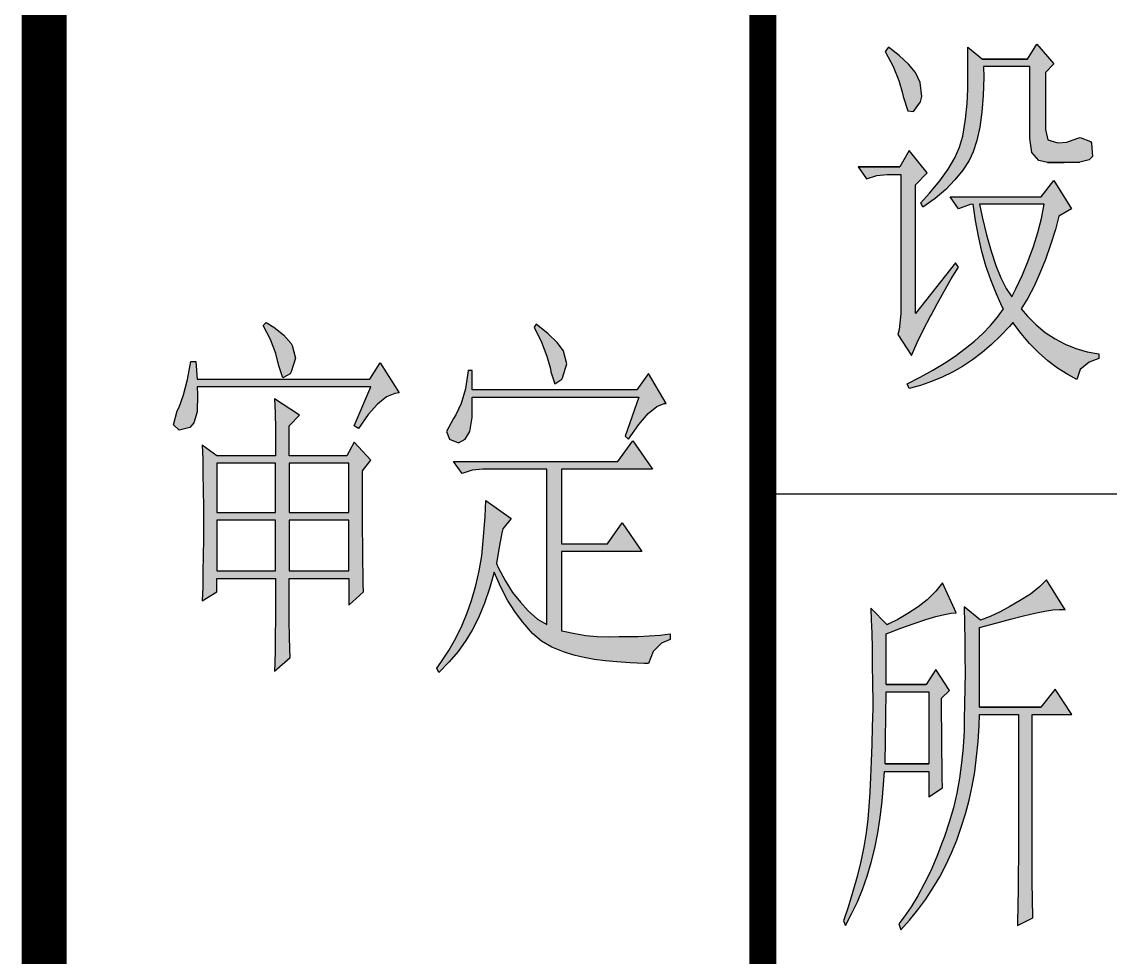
# Model space of a CAD drawing. Extents: x 458975 to 585950, y -118893 to 21149.
# Drawn here: x 568727 to 569818, y -115658 to -114720 of the extents above; entities that cross this region are included whole.
import ezdxf

# ---------------------------------------------------------------- set-up
doc = ezdxf.new("R2010")
doc.units = 0
doc.header["$LTSCALE"] = 1000
doc.header["$MEASUREMENT"] = 0
doc.layers.add('1', color=3, linetype='CONTINUOUS')

msp = doc.modelspace()

# ---------------------------------------------------------------- hatches: boundary and pattern name
at = {"layer": '1'}
h = msp.add_hatch(color=256, dxfattribs=at)
h.paths.add_polyline_path([(569627.2, -114780.8), (569622.6, -114770.8), (569615.7, -114762.5), (569606.3, -114753.8), (569595.4, -114745.4), (569592.3, -114749.8), (569600.1, -114764.8), (569605.8, -114778.7), (569609.5, -114791.4), (569610.1, -114794.8), (569615, -114809.3), (569620.6, -114809.8), (569627.7, -114800.1), (569628.9, -114794.8)])
h.paths.add_polyline_path([(569607.9, -115012.4), (569606.3, -115028.3), (569604.8, -115033.3), (569618.5, -115054.3), (569624.2, -115041.6), (569630.6, -115028.5), (569637.6, -115015.1), (569638.4, -115013.9), (569644.2, -115002.6), (569650.9, -114990.5), (569658.4, -114977.6), (569665.7, -114965.8), (569662.5, -114961.4), (569622.6, -115012.4), (569622.6, -114883.3), (569634.2, -114871.4), (569616.4, -114848.9), (569606.9, -114865.4), (569565, -114865.4), (569573.4, -114877.4), (569583.8, -114873.9), (569594.3, -114872.9), (569607.9, -114872.9)])
h.paths.add_polyline_path([(569670, -114834.7), (569666.8, -114845.6), (569661.9, -114856.3), (569655.2, -114867.6), (569646.8, -114879.5), (569636.6, -114891.8), (569627.9, -114901.4), (569630, -114905.8), (569642.2, -114897), (569652.9, -114887.9), (569662.1, -114878.4), (569669.9, -114868.8), (569676.2, -114858.9), (569680.3, -114850.4), (569684, -114838.8), (569687, -114825.4), (569689.1, -114810.4), (569690.5, -114793.8), (569690.9, -114775.5), (569690.8, -114764.8), (569737, -114764.8), (569737, -114836.9), (569739.2, -114851), (569746.1, -114858.9), (569754.8, -114860.8), (569787.1, -114860.7), (569796.7, -114858.2), (569799.9, -114854.8), (569798.8, -114841.5), (569797.8, -114839.8), (569787.6, -114836), (569784.2, -114836.9), (569774.3, -114840.5), (569765.3, -114841.4), (569755.3, -114838.2), (569752.7, -114827.9), (569752.7, -114770.8), (569761.1, -114761.9), (569744.3, -114742.3), (569734.9, -114757.3), (569689.8, -114757.3), (569675.1, -114745.4), (569675.1, -114761.4), (569675.1, -114777.4), (569675.1, -114787.3), (569674.5, -114801.8), (569672.8, -114817.4)])
h.paths.add_polyline_path([(569762.8, -114928.1), (569766.3, -114914.9), (569778.9, -114907.4), (569761.1, -114878.9), (569748.5, -114895.4), (569657.2, -114895.4), (569665.7, -114907.4), (569677.3, -114903.1), (569680.3, -114902.9), (569682.7, -114919.2), (569685.6, -114934.9), (569689.1, -114950.1), (569693.2, -114964.7), (569698, -114978.7), (569703.3, -114992.1), (569709.2, -115004.9), (569710.8, -115007.8), (569704.7, -115016.2), (569697.8, -115024.3), (569690.1, -115032.3), (569681.7, -115040), (569672.4, -115047.6), (569662.4, -115055), (569651.5, -115062.3), (569639.9, -115069.3), (569627.4, -115076.2), (569614.3, -115082.8), (569616.4, -115087.4), (569627.5, -115084.4), (569638.5, -115080.7), (569649.2, -115076.3), (569659.5, -115071.2), (569669.7, -115065.4), (569679.6, -115058.8), (569689.3, -115051.5), (569698.7, -115043.5), (569707.8, -115034.8), (569716.7, -115025.3), (569720.2, -115021.4), (569728.4, -115032.3), (569736.9, -115042.3), (569745.8, -115051.5), (569755.2, -115059.7), (569765, -115067.1), (569775.2, -115073.5), (569784.2, -115078.4), (569787.7, -115068.4), (569796.7, -115061), (569806.2, -115057.4), (569806.2, -115052.8), (569794.5, -115050.7), (569783.3, -115047.5), (569772.6, -115043.2), (569762.4, -115037.8), (569752.6, -115031.3), (569743.5, -115023.7), (569734.7, -115015), (569728.5, -115007.8), (569735.2, -114996.9), (569741.4, -114984.9), (569747.3, -114972), (569752.8, -114958.3), (569758, -114943.6)])
h.paths.add_polyline_path([(569740.8, -114945.3), (569735.6, -114959.4), (569729.8, -114973.5), (569723.2, -114987.7), (569719.1, -114995.8), (569713.5, -114987.2), (569708.2, -114976.7), (569703.2, -114964.2), (569698.3, -114949.9), (569693.7, -114933.6), (569689.3, -114915.5), (569686.7, -114902.9), (569751.6, -114902.9), (569748.8, -114917), (569745.1, -114931.1)], flags=16)
h.paths.add_polyline_path([(569885.2, -114760.6), (569875.4, -114753.6), (569863.9, -114747), (569860.7, -114745.4), (569858.6, -114751.4), (569868.8, -114766), (569876.6, -114779.2), (569882, -114790.6), (569884.9, -114799.4), (569890.8, -114812.2), (569896.3, -114811.4), (569903, -114801.1), (569903.8, -114793.3), (569901.1, -114780.1), (569893.2, -114767.9)])
h.paths.add_polyline_path([(569874.3, -114887.9), (569874.3, -115015.3), (569873.2, -115033.2), (569870.1, -115043.9), (569885.9, -115069.3), (569892.4, -115053.7), (569898.2, -115041), (569900.6, -115036.4), (569903.2, -115030.9), (569907.4, -115022.6), (569913.4, -115011.4), (569921, -114997.3), (569930.2, -114980.3), (569941.3, -114960.4), (569941.5, -114959.9), (569939.4, -114955.4), (569888, -115025.8), (569888, -114895.4), (569900.6, -114886.4), (569883.8, -114862.3), (569872.2, -114880.4), (569829.3, -114880.4), (569837.7, -114892.4), (569848.1, -114888.9), (569858.6, -114887.9)])
h.paths.add_polyline_path([(569996, -114773.9), (570005.5, -114761.9), (569979.3, -114742.3), (569979.4, -114750.8), (569979.7, -114761.3), (569979.9, -114773.9), (569980, -114788.7), (569980.1, -114805.6), (569980.2, -114824.6), (569980.3, -114845.7), (569980.3, -114869), (569980.3, -114872.9), (569909, -114872.9), (569917.3, -114884.9), (569927.8, -114881.4), (569938.3, -114880.4), (569980.3, -114880.4), (569980.3, -115013.9), (569980.2, -115025.5), (569980.1, -115039.6), (569979.9, -115056), (569979.5, -115075), (569979.3, -115087.4), (569997.1, -115076.8), (569996.5, -115060.6), (569996.2, -115044.5), (569996, -115028.7), (569996, -115021.4), (569996, -114880.4), (570075.8, -114880.4), (570055.8, -114851.9), (570042.1, -114872.9), (569996, -114872.9)])
h.paths.add_polyline_path([(570213.1, -114796.2), (570216.3, -114806.9), (570220.3, -114818.4), (570225.7, -114817.9), (570232.4, -114805.7), (570233, -114803.9), (570234.7, -114795), (570233.7, -114785.9), (570229.9, -114776.5), (570223.5, -114766.7), (570214.3, -114756.7), (570202.4, -114746.3), (570189, -114736.4), (570185.8, -114740.9), (570194.8, -114756.5), (570202.4, -114770.9), (570208.4, -114784.1)])
h.paths.add_polyline_path([(570332.6, -114836.9), (570312.8, -114808.3), (570298.1, -114829.4), (570118.8, -114829.4), (570127.1, -114841.4), (570137.5, -114837.9), (570148.1, -114836.9), (570213.1, -114836.9), (570213.1, -114938.9), (570130.3, -114938.9), (570138.6, -114950.8), (570149.1, -114947.4), (570159.6, -114946.4), (570213.1, -114946.4), (570213.1, -115055.9), (570099.9, -115055.9), (570108.2, -115067.8), (570118.7, -115064.4), (570129.2, -115063.4), (570341.1, -115063.4), (570320.1, -115031.8), (570303.3, -115055.9), (570228.8, -115055.9), (570228.8, -114946.4), (570315.9, -114946.4), (570297, -114917.9), (570282.3, -114938.9), (570228.8, -114938.9), (570228.8, -114836.9)])
h.paths.add_polyline_path([(570427, -114764.8), (570435.5, -114754.4), (570411.4, -114737.9), (570411.7, -114752.8), (570412, -114768.1), (570412.2, -114784), (570412.3, -114800.3), (570412.4, -114817.2), (570412.4, -114826.4), (570369.4, -114826.4), (570377.8, -114838.3), (570390.4, -114833.9), (570412.4, -114833.9), (570412.4, -114916.4), (570396.2, -114924.4), (570383.8, -114930.4), (570375.1, -114934.2), (570370.4, -114935.8), (570384.1, -114964.3), (570388.2, -114957.6), (570396.6, -114948.5), (570409.3, -114937), (570412.4, -114934.3), (570412.4, -115043.9), (570408.2, -115051.4), (570401.8, -115051.6), (570389.9, -115050.4), (570377.8, -115048.4), (570377.8, -115054.3), (570389.6, -115061.2), (570398.7, -115069.8), (570405, -115080.2), (570407.1, -115085.9), (570417.8, -115078.9), (570422.9, -115072.4), (570426.7, -115058), (570427, -115051.4), (570427, -114923.9), (570462.8, -114893.9), (570460.7, -114887.9), (570427, -114908.9), (570427, -114833.9), (570468, -114833.9), (570451.2, -114809.8), (570439.7, -114826.4), (570427, -114826.4)])
h.paths.add_polyline_path([(570518.3, -114800.8), (570459.6, -114800.8), (570468, -114812.9), (570477.4, -114808.3), (570518.3, -114808.3), (570518.3, -114868.3), (570445.9, -114868.3), (570454.3, -114880.4), (570464.8, -114876.8), (570475.3, -114875.8), (570613.8, -114875.8), (570595.9, -114850.4), (570583.4, -114868.3), (570533, -114868.3), (570533, -114808.3), (570596.9, -114808.3), (570580.2, -114784.4), (570568.6, -114800.8), (570533, -114800.8), (570533, -114766.4), (570543.5, -114755.8), (570517.3, -114739.4), (570517.7, -114751.6), (570518.1, -114766.4), (570518.3, -114784)])
h.paths.add_polyline_path([(570557.2, -114943.3), (570610.6, -114943.3), (570592.8, -114917.9), (570580.2, -114935.8), (570557.2, -114935.8), (570557.2, -114910.4), (570566.6, -114899.9), (570541.4, -114881.8), (570541.9, -114898.5), (570542.2, -114914.5), (570542.4, -114930.1), (570542.4, -114935.8), (570447, -114935.8), (570455.4, -114947.9), (570465.8, -114944.4), (570476.3, -114943.3), (570542.4, -114943.3), (570542.4, -115037.8), (570540.8, -115054.1), (570536.2, -115057.4), (570529, -115056.8), (570517.7, -115055.3), (570503.6, -115052.8), (570503.6, -115058.9), (570515.2, -115064.8), (570524.6, -115072.9), (570531.7, -115082.9), (570535.1, -115090.3), (570547.1, -115081.7), (570553.9, -115074), (570556.9, -115059.7), (570557.2, -115052.8)])
h.paths.add_polyline_path([(570502.6, -114996.2), (570497.3, -114986.8), (570490.4, -114979.2), (570481, -114970.4), (570470.1, -114961.4), (570468, -114965.8), (570476.2, -114978.9), (570482.6, -114991.9), (570487.1, -115004.9), (570487.9, -115007.8), (570492.9, -115023.7), (570498.4, -115024.3), (570504.3, -115012.3), (570504.7, -115009.3)], flags=17)
h.paths.add_polyline_path([(570757, -114816.3), (570757.5, -114808.3), (570759.4, -114827.7), (570761.5, -114845.9), (570763.6, -114863), (570765.9, -114879), (570768.4, -114893.9), (570770.8, -114907.6), (570773.4, -114920.2), (570775.3, -114928.3), (570779.1, -114943.4), (570783.5, -114958.1), (570788.4, -114972.3), (570793.9, -114986.1), (570800, -114999.5), (570805.7, -115010.8), (570812.4, -115023.3), (570819.5, -115035.3), (570827.1, -115046.7), (570835.3, -115057.7), (570843.9, -115068.1), (570851.9, -115076.8), (570858.4, -115066.4), (570867.4, -115059.5), (570878.8, -115056.1), (570881.2, -115055.9), (570881.2, -115048.4), (570871.2, -115045.4), (570861.4, -115040.7), (570851.9, -115034.2), (570842.6, -115025.8), (570833.5, -115015.6), (570824.7, -115003.5), (570824.6, -115003.3), (570817.2, -114992.4), (570810.2, -114980.8), (570803.8, -114968.3), (570797.9, -114955.1), (570792.5, -114941.1), (570787.6, -114926.2), (570783.1, -114910.7), (570782.6, -114908.9), (570779.3, -114895.6), (570776.3, -114881.7), (570773.5, -114867.3), (570771, -114852.2), (570768.7, -114836.6), (570766.7, -114820.2), (570764.9, -114803.4), (570763.5, -114785.8), (570762.7, -114775.4), (570772.2, -114760.4), (570741.7, -114740.9), (570741.6, -114756.7), (570741.3, -114772.7), (570740.8, -114788.6), (570740.1, -114804.5), (570739.3, -114820.5), (570738.2, -114836.4), (570736.9, -114852.3), (570735.5, -114868.2), (570734.4, -114878.9), (570732.3, -114896.2), (570729.7, -114912.8), (570726.6, -114928.7), (570723, -114943.8), (570718.9, -114958.1), (570714.3, -114971.7), (570709.2, -114984.5), (570704, -114995.8), (570697.7, -115007.5), (570690.8, -115018.7), (570683.4, -115029.5), (570675.3, -115039.8), (570666.6, -115049.9), (570657.4, -115059.5), (570647.5, -115068.6), (570637.1, -115077.3), (570635.8, -115078.4), (570638.9, -115084.3), (570649.4, -115077), (570659.4, -115069.2), (570668.9, -115060.7), (570678.1, -115051.8), (570686.8, -115042.3), (570695.1, -115032.2), (570703, -115021.6), (570708.2, -115013.9), (570716.1, -115000.9), (570723.2, -114987.8), (570729.4, -114974.4), (570734.8, -114960.9), (570739.4, -114947.1), (570743.2, -114933.1), (570744.8, -114925.4), (570747, -114912.7), (570749.1, -114899.1), (570751, -114884.5), (570752.7, -114869), (570754.3, -114852.4), (570755.7, -114834.9)])
h = msp.add_hatch(color=256, dxfattribs=at)
h.paths.add_polyline_path([(569228.7, -115321.5), (569221.2, -115311.2), (569213.9, -115299.7), (569207.1, -115286.6), (569200.5, -115271.8), (569195.8, -115288), (569190.7, -115302.8), (569185.3, -115315.9), (569179.7, -115327.4), (569178.5, -115329.7), (569171.9, -115340.3), (569164.2, -115351.1), (569155.3, -115361.6), (569144.9, -115372.4), (569142.8, -115368), (569146.8, -115362.3), (569154.8, -115350.1), (569162.1, -115337.7), (569168.2, -115325), (569173.3, -115312.4), (569177.6, -115300.2), (569182, -115285.2), (569185.3, -115270.4), (569188.1, -115255.4), (569190.2, -115232.2), (569191.4, -115216), (569192.1, -115199.8), (569217.4, -115217.9), (569209, -115228.4), (569208, -115232.4), (569205, -115248.6), (569202.6, -115262.9), (569204.5, -115267.1), (569211.3, -115280.2), (569218.8, -115292), (569226.8, -115301.8), (569234.3, -115310.3), (569243.9, -115318.7), (569253.1, -115324.3), (569253.1, -115168.4), (569189, -115168.4), (569178.5, -115169.5), (569168.2, -115172.8), (569159.7, -115160.9), (569324.4, -115160.9), (569339.2, -115140), (569359.1, -115168.4), (569267.9, -115168.4), (569267.9, -115243.4), (569313.8, -115243.4), (569328.6, -115222.3), (569348.5, -115250.9), (569267.9, -115250.9), (569267.9, -115330.4), (569270, -115330.9), (569281.2, -115333.3), (569292.2, -115335.1), (569303.5, -115336.3), (569314.5, -115336.5), (569325.6, -115336.3), (569332.8, -115336.3), (569344.6, -115336.1), (569355.8, -115335.4), (569366.6, -115334.7), (569376.9, -115333.5), (569376.9, -115339.3), (569368, -115342.9), (569359.6, -115351.3), (569354.9, -115363.3), (569350.6, -115363.3), (569336.6, -115362.6), (569323.4, -115361.6), (569311.5, -115360.5), (569300.5, -115359.1), (569290.6, -115357.2), (569281.7, -115355.3), (569274, -115353), (569269.7, -115351.5), (569258.2, -115346.9), (569247.9, -115340.8), (569238.8, -115333.3), (569231, -115324.3)])
h.paths.add_polyline_path([(569334.9, -115138.3), (569345.3, -115123.6), (569354.6, -115112.5), (569363.3, -115105.5), (569370.8, -115102.5), (569372.7, -115102.5), (569354.9, -115072.4), (569343.4, -115088.8), (569178.5, -115088.8), (569178.5, -115069.4), (569174.3, -115069.4), (569171.5, -115087.9), (569167.2, -115102.7), (569162.1, -115113.9), (569159.7, -115117.5), (569152.7, -115130.8), (569155.5, -115138.3), (569164.6, -115141.9), (569171.2, -115138.3), (569175.9, -115130.8), (569178.3, -115116.5), (569178.5, -115096.4), (569345.5, -115096.4), (569331.7, -115135.3)])
h.paths.add_polyline_path([(568995.1, -115155), (568995.1, -115125), (569005.4, -115114.4), (568980.3, -115098), (568980.8, -115112.1), (568981.2, -115127.6), (568981.2, -115155), (568922.6, -115155), (568907.8, -115144.4), (568908.3, -115158.3), (568908.5, -115173.1), (568908.8, -115189.2), (568909, -115206.6), (568909, -115238.5), (568908.8, -115255.4), (568908.5, -115271.3), (568908.3, -115286.6), (568907.8, -115300.4), (568922.6, -115291.5), (568922.6, -115277.9), (568981.2, -115277.9), (568981.2, -115318.7), (568981, -115335.6), (568980.8, -115350.1), (568980.5, -115362.6), (568980.3, -115370.8), (568996, -115357.4), (568995.5, -115349), (568995.3, -115336.5), (568995.1, -115320.6), (568995.1, -115277.9), (569054.9, -115277.9), (569054.9, -115304.9), (569069.4, -115291.5), (569069.2, -115283.8), (569069, -115273.7), (569068.7, -115261), (569068.7, -115245.8), (569068.5, -115227.9), (569068.5, -115170), (569076.7, -115159.4), (569060, -115141.4), (569052.8, -115155)])
h.paths.add_polyline_path([(568995.1, -115162.5), (568995.1, -115212), (569054.9, -115212), (569054.9, -115162.5)], flags=16)
h.paths.add_polyline_path([(568922.6, -115162.5), (568922.6, -115212), (568981.2, -115212), (568981.2, -115162.5)], flags=16)
h.paths.add_polyline_path([(569054.9, -115270.4), (569054.9, -115219.5), (568995.1, -115219.5), (568995.1, -115270.4)], flags=16)
h.paths.add_polyline_path([(568981.2, -115270.4), (568981.2, -115219.5), (568922.6, -115219.5), (568922.6, -115270.4)], flags=16)
h.paths.add_polyline_path([(568901.5, -115060.5), (568902.7, -115078.3), (569075.8, -115078.3), (569086.3, -115061.9), (569105.1, -115091.9), (569100.9, -115092.4), (569092.4, -115095.9), (569083.5, -115103.2), (569074.1, -115113.7), (569064.3, -115127.8), (569060, -115125), (569076.7, -115085.8), (568902.7, -115085.8), (568903.1, -115094), (568902.7, -115111.1), (568899.6, -115121.9), (568895.4, -115126.8), (568884.8, -115129.4), (568879, -115124), (568882.7, -115110), (568884.6, -115106.2), (568889.1, -115093.8), (568893, -115078.5), (568896.3, -115060.5)])
h.paths.add_polyline_path([(568971.8, -115021.3), (568979.6, -115026), (568989.4, -115033.7), (568996.9, -115042.4), (568998.1, -115044.3), (569001.2, -115057.2), (568996.9, -115070.8), (568996, -115072.7), (568988.7, -115076.7), (568984.5, -115064.9), (568981.5, -115052.3), (568976.1, -115038.4), (568968.8, -115024.3)])
h.paths.add_polyline_path([(569268.8, -115076.9), (569273.2, -115062.8), (569270, -115050.1), (569269.7, -115049.9), (569263.6, -115041.5), (569254.5, -115032.6), (569242.5, -115022.9), (569240.4, -115026), (569247.9, -115041), (569253.3, -115055.1), (569256.8, -115068), (569257.3, -115070.8), (569261.1, -115082.8), (569268.1, -115078.1)])
h = msp.add_hatch(color=256, dxfattribs=at)
h.paths.add_polyline_path([(569648.8, -115412), (569648.8, -115397.9), (569656.6, -115390.3), (569643, -115369.3), (569633.2, -115384.4), (569593.3, -115384.4), (569593.3, -115333.4), (569608, -115327.7), (569621.2, -115323), (569632.9, -115319.1), (569643, -115316.1), (569651.5, -115314), (569658.4, -115312.7), (569663.4, -115312.4), (569649.7, -115282.3), (569643.1, -115290.9), (569634.2, -115299.4), (569625.4, -115306.4), (569614.9, -115313.3), (569605, -115319), (569596, -115323.5), (569594.2, -115324.4), (569577.7, -115307.9), (569578.2, -115319.6), (569578.7, -115333), (569579.1, -115347.9), (569579.3, -115364.5), (569579.6, -115382.6), (569579.7, -115402.4), (569579.7, -115408.4), (569579.3, -115426.9), (569578.9, -115444.6), (569578.2, -115461.3), (569577.5, -115477.2), (569576.7, -115492.4), (569575.8, -115506.5), (569574.7, -115519.3), (569573.1, -115533.1), (569570.7, -115547.2), (569567.7, -115561.8), (569564.1, -115576.7), (569559.9, -115592), (569555, -115607.7), (569550.4, -115621.3), (569552.4, -115625.9), (569558.6, -115614.4), (569564.3, -115602.3), (569569.5, -115589.7), (569574.1, -115576.5), (569578.2, -115562.7), (569581.8, -115548.3), (569584.8, -115533.2), (569587.3, -115517.6), (569589.2, -115501.3), (569590.6, -115484.6), (569591.4, -115471.4), (569636.1, -115471.4), (569636.1, -115496.9), (569649.7, -115487.8), (569649.4, -115478), (569649.2, -115465.5), (569649, -115450.4), (569648.9, -115432.6)])
h.paths.add_polyline_path([(569593.3, -115391.8), (569636.1, -115391.8), (569636.1, -115463.9), (569592.3, -115463.9)], flags=16)
h.paths.add_polyline_path([(569686.8, -115327.3), (569703.2, -115322.7), (569717.9, -115318.7), (569730.9, -115315.4), (569742.3, -115312.8), (569752.1, -115310.8), (569760.1, -115309.6), (569766.5, -115309.1), (569772.3, -115309.2), (569754, -115279.4), (569746.9, -115286.5), (569737.7, -115293.6), (569726.7, -115300.4), (569717.2, -115306.1), (569707.5, -115311.4), (569697.4, -115316), (569687.7, -115319.9), (569671.2, -115306.4), (569671.6, -115323.2), (569671.9, -115339.8), (569672.1, -115356.1), (569672.2, -115372.2), (569672.1, -115388), (569671.8, -115403.6), (569671.5, -115419), (569671.2, -115430.9), (569670.3, -115447), (569668.8, -115462.7), (569666.7, -115478.1), (569664, -115493.2), (569660.5, -115508), (569656.4, -115522.4), (569651.7, -115536.6), (569649.7, -115541.8), (569643.8, -115556.9), (569637.8, -115571), (569631.4, -115584.1), (569624.9, -115596.2), (569618.2, -115607.3), (569611.2, -115617.4), (569605.9, -115624.4), (569607.9, -115630.3), (569616.7, -115620.5), (569625, -115610.2), (569632.8, -115599.6), (569640, -115588.5), (569646.8, -115577.1), (569653, -115565.3), (569658.7, -115553), (569663.9, -115540.5), (569668.5, -115527.5), (569672.6, -115514.1), (569676.2, -115500.4), (569679.3, -115486.3), (569681.9, -115471.8), (569683.8, -115456.9), (569685.4, -115441.5), (569686.4, -115425.9), (569686.8, -115414.3), (569725.8, -115414.3), (569725.8, -115543.3), (569725.7, -115558.2), (569725.6, -115573.6), (569725.4, -115589.5), (569725.1, -115606), (569724.8, -115623.1), (569724.7, -115625.9), (569740.3, -115618.3), (569739.8, -115599.2), (569739.5, -115582.8), (569739.4, -115568.9), (569739.4, -115564.3), (569739.4, -115414.3), (569779.3, -115414.3), (569762.7, -115388.9), (569748.1, -115406.9), (569686.8, -115406.9)])
h.paths.add_polyline_path([(569996.4, -115400.8), (570098.7, -115400.8), (570098.7, -115537.4), (570113.3, -115526.9), (570113.1, -115518.4), (570112.9, -115507.5), (570112.7, -115494.4), (570112.6, -115478.9), (570112.5, -115461), (570112.4, -115440.8), (570112.4, -115418.2), (570112.4, -115408.4), (570121.1, -115399.4), (570107.5, -115378.4), (570097.8, -115393.4), (570050, -115393.4), (570059.7, -115377.3), (570067.6, -115364), (570074.1, -115353.6), (570078.8, -115346), (570079.2, -115345.4), (570087.7, -115335.2), (570095.8, -115330.4), (570079.2, -115304.8), (570069.5, -115321.4), (570013, -115321.4), (570021.8, -115303.3), (570031.5, -115297.4), (570012, -115276.4), (570008.9, -115287.4), (570004.9, -115299.9), (569999.9, -115313.7), (569994, -115328.8), (569987.1, -115345.2), (569985.7, -115348.3), (569979.9, -115360.7), (569973.6, -115372.8), (569966.9, -115384.5), (569959.8, -115396), (569952.2, -115407.1), (569944.3, -115418), (569935.9, -115428.7), (569934.1, -115430.9), (569936.1, -115435.3), (569945.9, -115425.6), (569954.9, -115416), (569963.4, -115406.3), (569971.1, -115396.6), (569978.2, -115386.9), (569981.1, -115382.5), (569987.5, -115371.8), (569994.2, -115360.1), (570001, -115347.9), (570007.9, -115335), (570011.1, -115328.9), (570070.5, -115328.9), (570044.2, -115393.4), (569995.5, -115393.4), (569981.9, -115383.6), (569982.2, -115396.7), (569982.5, -115412.3), (569982.7, -115428.3), (569982.8, -115444.6), (569982.8, -115461.2), (569982.8, -115463.9), (569982.8, -115480.3), (569982.7, -115496.6), (569982.5, -115512.6), (569982.3, -115528.5), (569982, -115544), (569981.8, -115550.9), (569996.4, -115540.4)])
h.paths.add_polyline_path([(570043.4, -115541), (570046.9, -115527), (570049.7, -115511.5), (570051.8, -115494.5), (570053.2, -115476.1), (570053.9, -115457.8), (570061.7, -115445.8), (570039.3, -115427.9), (570039.2, -115441.4), (570038.9, -115456.4), (570038.4, -115473), (570037.6, -115491.1), (570037.4, -115495.4), (570035.6, -115511.2), (570032.5, -115526), (570028.2, -115539.8), (570022.6, -115552.8), (570015.9, -115564.3), (570011.2, -115571.2), (570005.3, -115578), (569998.3, -115584.9), (569990.2, -115591.8), (569980.9, -115598.8), (569970.5, -115605.8), (569959, -115612.8), (569946.4, -115620), (569935.1, -115625.9), (569935.1, -115630.3), (569947.4, -115626.8), (569959.1, -115622.9), (569970, -115618.5), (569980.4, -115613.7), (569990, -115608.5), (569999, -115602.7), (570007.3, -115596.6), (570015.1, -115590.1), (570022.8, -115582.4), (570029, -115574.2), (570034.5, -115564.6), (570039.3, -115553.5)])
h.paths.add_polyline_path([(570118.6, -115571.6), (570107.5, -115564.3), (570099, -115560.6), (570089.7, -115556.7), (570079.6, -115552.6), (570068.7, -115548.5), (570058.8, -115544.8), (570057.8, -115550.9), (570070.5, -115558.3), (570081.9, -115565.7), (570092.1, -115573.1), (570101.1, -115580.5), (570108.9, -115587.9), (570115.4, -115595.3), (570120.2, -115601.9), (570130, -115615.4), (570136.3, -115618.2), (570138.6, -115613.9), (570138.6, -115600.4), (570133.8, -115588.3), (570127.4, -115579.7)])
h.paths.add_polyline_path([(570403.5, -115577.8), (570408.9, -115566.7), (570410.4, -115562.8), (570414.1, -115550.3), (570417, -115535.9), (570419.3, -115520.1), (570420.8, -115502.6), (570421.1, -115496.9), (570427.9, -115487.8), (570406.5, -115471.4), (570406.5, -115488.9), (570406, -115505.5), (570404.7, -115521), (570402.7, -115535.5), (570401.6, -115541.8), (570397.6, -115555.5), (570392.1, -115567.9), (570385, -115579.2), (570376.4, -115589.3), (570374.3, -115591.4), (570367.3, -115597.2), (570359.2, -115602.8), (570350.2, -115608.1), (570340.1, -115613.2), (570329.2, -115617.8), (570317.2, -115622.3), (570311, -115624.4), (570311, -115630.3), (570323.2, -115628.7), (570334.7, -115626.3), (570345.3, -115623.3), (570355.1, -115619.5), (570364.2, -115615.1), (570372.4, -115610), (570377.3, -115606.3), (570387.7, -115597.6), (570396.4, -115588.1)])
h.paths.add_polyline_path([(570482.4, -115583.9), (570476.4, -115579.8), (570468.9, -115575.5), (570459.8, -115571.1), (570449, -115566.5), (570436.7, -115561.7), (570423, -115556.9), (570422.1, -115564.3), (570433.2, -115570.5), (570443.2, -115576.7), (570452.2, -115583.2), (570460, -115589.9), (570460.1, -115589.9), (570469.4, -115599.2), (570477.6, -115608.8), (570484.4, -115618.3), (570491.5, -115624.8), (570495.9, -115615), (570496.1, -115613.9), (570495.1, -115601.1), (570488.9, -115590)])
h.paths.add_polyline_path([(570480.5, -115462.4), (570490.2, -115454.8), (570474.6, -115429.4), (570464, -115447.3), (570365.6, -115447.3), (570351, -115433.8), (570351.4, -115451.5), (570351.7, -115468.1), (570351.8, -115483.6), (570351.9, -115498.1), (570351.9, -115499.8), (570351.9, -115513.4), (570351.8, -115528.1), (570351.5, -115544.4), (570351.2, -115561.9), (570351, -115574.8), (570364.6, -115564.3), (570364.6, -115454.8), (570467.9, -115454.8), (570467.9, -115567.3), (570482.4, -115556.9), (570481.9, -115546.6), (570481.3, -115533.9), (570481, -115519.1), (570480.7, -115501.8), (570480.5, -115482.3)])
h.paths.add_polyline_path([(570422.1, -115322.9), (570512.6, -115322.9), (570498, -115300.4), (570487.3, -115315.3), (570422.1, -115315.3), (570422.1, -115298.9), (570428.9, -115288.4), (570408.5, -115274.9), (570409, -115292.7), (570409.3, -115308.1), (570409.4, -115315.3), (570316.8, -115315.3), (570324.6, -115327.3), (570334.3, -115323.9), (570344.1, -115322.9), (570409.4, -115322.9), (570409.4, -115361.9), (570326.6, -115361.9), (570334.4, -115373.9), (570344.1, -115370.4), (570353.9, -115369.3), (570409.4, -115369.3), (570409.4, -115405.4), (570301.3, -115405.4), (570309.1, -115417.4), (570318.8, -115413.9), (570328.5, -115412.8), (570527.3, -115412.8), (570510.6, -115387.4), (570499, -115405.4), (570422.1, -115405.4), (570422.1, -115369.3), (570505.8, -115369.3), (570491.2, -115342.4), (570480.5, -115361.9), (570422.1, -115361.9)])
h.paths.add_polyline_path([(570762.7, -115315.4), (570772.2, -115300.4), (570741.7, -115280.9), (570741.6, -115296.7), (570741.3, -115312.7), (570740.8, -115328.6), (570740.1, -115344.5), (570739.3, -115360.5), (570738.2, -115376.4), (570736.9, -115392.3), (570735.5, -115408.2), (570734.4, -115418.9), (570732.3, -115436.2), (570729.7, -115452.8), (570726.6, -115468.7), (570723, -115483.8), (570718.9, -115498.1), (570714.3, -115511.7), (570709.2, -115524.5), (570704, -115535.8), (570697.7, -115547.5), (570690.8, -115558.7), (570683.4, -115569.5), (570675.3, -115579.8), (570666.6, -115589.9), (570657.4, -115599.5), (570647.5, -115608.6), (570637.1, -115617.3), (570635.8, -115618.4), (570638.9, -115624.3), (570649.4, -115617), (570659.4, -115609.2), (570668.9, -115600.7), (570678.1, -115591.8), (570686.8, -115582.3), (570695.1, -115572.2), (570703, -115561.6), (570708.2, -115553.9), (570716.1, -115540.9), (570723.2, -115527.8), (570729.4, -115514.4), (570734.8, -115500.9), (570739.4, -115487.1), (570743.2, -115473.1), (570744.8, -115465.4), (570747, -115452.7), (570749.1, -115439.1), (570751, -115424.5), (570752.7, -115409), (570754.3, -115392.4), (570755.7, -115374.9), (570757, -115356.3), (570757.5, -115348.3), (570759.4, -115367.7), (570761.5, -115385.9), (570763.6, -115403), (570765.9, -115419), (570768.4, -115433.9), (570770.8, -115447.6), (570773.4, -115460.2), (570775.3, -115468.3), (570779.1, -115483.4), (570783.5, -115498.1), (570788.4, -115512.3), (570793.9, -115526.1), (570800, -115539.5), (570805.7, -115550.8), (570812.4, -115563.3), (570819.5, -115575.3), (570827.1, -115586.7), (570835.3, -115597.7), (570843.9, -115608.1), (570851.9, -115616.8), (570858.4, -115606.4), (570867.4, -115599.5), (570878.8, -115596.1), (570881.2, -115595.9), (570881.2, -115588.4), (570871.2, -115585.4), (570861.4, -115580.7), (570851.9, -115574.2), (570842.6, -115565.8), (570833.5, -115555.6), (570824.7, -115543.5), (570824.6, -115543.3), (570817.2, -115532.4), (570810.2, -115520.8), (570803.8, -115508.3), (570797.9, -115495.1), (570792.5, -115481.1), (570787.6, -115466.2), (570783.1, -115450.7), (570782.6, -115448.9), (570779.3, -115435.6), (570776.3, -115421.7), (570773.5, -115407.3), (570771, -115392.2), (570768.7, -115376.6), (570766.7, -115360.2), (570764.9, -115343.4), (570763.5, -115325.8)])

# ---------------------------------------------------------------- linework, layer by layer
for p, q in [((568749.5, -112744), (568749.5, -117893.3)), ((569469.5, -115193.3), (574149.5, -115193.3))]:
    msp.add_line(p, q, dxfattribs=at)
at = {"layer": '1', "const_width": 45}
msp.add_lwpolyline([(568749.5, -112673.7), (584949.5, -112673.7), (584949.5, -117893.3), (568749.5, -117893.3)], close=True, dxfattribs=at)
at = {"layer": '1', "const_width": 27}
msp.add_lwpolyline([(569469.5, -114113.3), (569469.5, -117893.3)], dxfattribs=at)
at = {"layer": '1'}
for points in [[(569615, -114809.3), (569620.6, -114809.8), (569627.7, -114800.1), (569628.9, -114794.8), (569627.2, -114780.8), (569622.6, -114770.8), (569615.7, -114762.5), (569606.3, -114753.8), (569595.4, -114745.4), (569592.3, -114749.8), (569600.1, -114764.8), (569605.8, -114778.7), (569609.5, -114791.4), (569610.1, -114794.8)], [(569690.8, -114764.8), (569690.9, -114775.5), (569690.5, -114793.8), (569689.1, -114810.4), (569687, -114825.4), (569684, -114838.8), (569680.3, -114850.4), (569676.2, -114858.9), (569669.9, -114868.8), (569662.1, -114878.4), (569652.9, -114887.9), (569642.2, -114897), (569630, -114905.8), (569627.9, -114901.4), (569636.6, -114891.8), (569646.8, -114879.5), (569655.2, -114867.6), (569661.9, -114856.3), (569666.8, -114845.6), (569669.8, -114835.4), (569670.1, -114834.4), (569672.8, -114817.4), (569674.5, -114801.8), (569675.1, -114787.3), (569675.1, -114777.4), (569675.1, -114761.4), (569675.1, -114745.4), (569689.8, -114757.3), (569734.9, -114757.3), (569689.8, -114757.3), (569734.9, -114757.3), (569744.3, -114742.3), (569761.1, -114761.9), (569752.7, -114770.8), (569752.7, -114827.9), (569755.3, -114838.2), (569765.3, -114841.4), (569774.3, -114840.5), (569784.2, -114836.9), (569787.6, -114836), (569797.8, -114839.8), (569798.8, -114841.5), (569799.9, -114854.8), (569796.7, -114858.2), (569787.1, -114860.7), (569754.8, -114860.8), (569771.6, -114860.8), (569787.1, -114860.7), (569754.8, -114860.8), (569746.1, -114858.9), (569739.2, -114851), (569737, -114836.9), (569737, -114764.8)], [(569630.6, -115028.5), (569637.6, -115015.1), (569638.4, -115013.9), (569644.2, -115002.6), (569650.9, -114990.5), (569658.4, -114977.6), (569665.7, -114965.8), (569662.5, -114961.4), (569622.6, -115012.4), (569622.6, -114883.3), (569634.2, -114871.4), (569616.4, -114848.9), (569606.9, -114865.4), (569565, -114865.4), (569606.9, -114865.4), (569565, -114865.4), (569565, -114865.4), (569573.4, -114877.4), (569583.8, -114873.9), (569594.3, -114872.9), (569607.9, -114872.9), (569607.9, -115012.4), (569607.9, -115012.4), (569606.3, -115028.3), (569604.8, -115033.3), (569618.5, -115054.3), (569624.2, -115041.6)], [(569743.5, -115023.7), (569752.6, -115031.3), (569762.4, -115037.8), (569772.6, -115043.2), (569783.3, -115047.5), (569794.5, -115050.7), (569806.2, -115052.8), (569806.2, -115057.4), (569796.7, -115061), (569787.7, -115068.4), (569784.2, -115078.4), (569775.2, -115073.5), (569765, -115067.1), (569755.2, -115059.7), (569745.8, -115051.5), (569736.9, -115042.3), (569728.4, -115032.3), (569720.2, -115021.4), (569716.7, -115025.3), (569707.8, -115034.8), (569698.7, -115043.5), (569689.3, -115051.5), (569679.6, -115058.8), (569669.7, -115065.4), (569659.5, -115071.2), (569649.2, -115076.3), (569638.5, -115080.7), (569627.5, -115084.4), (569616.4, -115087.4), (569614.3, -115082.8), (569627.4, -115076.2), (569639.9, -115069.3), (569651.5, -115062.3), (569662.4, -115055), (569672.4, -115047.6), (569681.7, -115040), (569690.1, -115032.3), (569697.8, -115024.3), (569704.7, -115016.2), (569710.8, -115007.8), (569709.2, -115004.9), (569703.3, -114992.1), (569698, -114978.7), (569693.2, -114964.7), (569689.1, -114950.1), (569685.6, -114934.9), (569682.7, -114919.2), (569680.3, -114902.9), (569677.3, -114903.1), (569665.7, -114907.4), (569657.2, -114895.4), (569748.5, -114895.4), (569761.1, -114878.9), (569778.9, -114907.4), (569766.3, -114914.9), (569762.8, -114928.1), (569758, -114943.6), (569752.8, -114958.3), (569747.3, -114972), (569741.4, -114984.9), (569735.2, -114996.9), (569728.5, -115007.8), (569734.7, -115015)], [(569713.5, -114987.2), (569719.1, -114995.8), (569723.2, -114987.7), (569729.8, -114973.5), (569735.6, -114959.4), (569740.8, -114945.3), (569745.1, -114931.1), (569748.8, -114917), (569751.6, -114902.9), (569686.7, -114902.9), (569689.3, -114915.5), (569693.7, -114933.6), (569698.3, -114949.9), (569703.2, -114964.2), (569708.2, -114976.7)], [(568971.8, -115021.3), (568979.6, -115026), (568989.4, -115033.7), (568996.9, -115042.4), (568998.1, -115044.3), (569001.2, -115057.2), (568996.9, -115070.8), (568996, -115072.7), (568988.7, -115076.7), (568984.5, -115064.9), (568981.5, -115052.3), (568976.1, -115038.4), (568968.8, -115024.3)], [(569268.8, -115076.9), (569273.2, -115062.8), (569270, -115050.1), (569269.7, -115049.9), (569263.6, -115041.5), (569254.5, -115032.6), (569242.5, -115022.9), (569240.4, -115026), (569247.9, -115041), (569253.3, -115055.1), (569256.8, -115068), (569257.3, -115070.8), (569261.1, -115082.8), (569268.1, -115078.1)], [(568901.5, -115060.5), (568902.7, -115078.3), (569075.8, -115078.3), (569086.3, -115061.9), (569105.1, -115091.9), (569100.9, -115092.4), (569092.4, -115095.9), (569083.5, -115103.2), (569074.1, -115113.7), (569064.3, -115127.8), (569060, -115125), (569076.7, -115085.8), (568902.7, -115085.8), (568903.1, -115094), (568902.7, -115111.1), (568899.6, -115121.9), (568895.4, -115126.8), (568884.8, -115129.4), (568879, -115124), (568882.7, -115110), (568884.6, -115106.2), (568889.1, -115093.8), (568893, -115078.5), (568896.3, -115060.5)], [(569334.9, -115138.3), (569345.3, -115123.6), (569354.6, -115112.5), (569363.3, -115105.5), (569370.8, -115102.5), (569372.7, -115102.5), (569354.9, -115072.4), (569343.4, -115088.8), (569178.5, -115088.8), (569178.5, -115069.4), (569174.3, -115069.4), (569171.5, -115087.9), (569167.2, -115102.7), (569162.1, -115113.9), (569159.7, -115117.5), (569152.7, -115130.8), (569155.5, -115138.3), (569164.6, -115141.9), (569171.2, -115138.3), (569175.9, -115130.8), (569178.3, -115116.5), (569178.5, -115096.4), (569345.5, -115096.4), (569331.7, -115135.3)], [(568995.1, -115155), (568995.1, -115125), (569005.4, -115114.4), (568980.3, -115098), (568980.8, -115112.1), (568981.2, -115127.6), (568981.2, -115155), (568922.6, -115155), (568907.8, -115144.4), (568908.3, -115158.3), (568908.5, -115173.1), (568908.8, -115189.2), (568909, -115206.6), (568909, -115238.5), (568908.8, -115255.4), (568908.5, -115271.3), (568908.3, -115286.6), (568907.8, -115300.4), (568922.6, -115291.5), (568922.6, -115277.9), (568981.2, -115277.9), (568981.2, -115318.7), (568981, -115335.6), (568980.8, -115350.1), (568980.5, -115362.6), (568980.3, -115370.8), (568996, -115357.4), (568995.5, -115349), (568995.3, -115336.5), (568995.1, -115320.6), (568995.1, -115277.9), (569054.9, -115277.9), (569054.9, -115304.9), (569069.4, -115291.5), (569069.2, -115283.8), (569069, -115273.7), (569068.7, -115261), (569068.7, -115245.8), (569068.5, -115227.9), (569068.5, -115170), (569076.7, -115159.4), (569060, -115141.4), (569052.8, -115155)], [(569228.7, -115321.5), (569221.2, -115311.2), (569213.9, -115299.7), (569207.1, -115286.6), (569200.5, -115271.8), (569195.8, -115288), (569190.7, -115302.8), (569185.3, -115315.9), (569179.7, -115327.4), (569178.5, -115329.7), (569171.9, -115340.3), (569164.2, -115351.1), (569155.3, -115361.6), (569144.9, -115372.4), (569142.8, -115368), (569146.8, -115362.3), (569154.8, -115350.1), (569162.1, -115337.7), (569168.2, -115325), (569173.3, -115312.4), (569177.6, -115300.2), (569182, -115285.2), (569185.3, -115270.4), (569188.1, -115255.4), (569190.2, -115232.2), (569191.4, -115216), (569192.1, -115199.8), (569217.4, -115217.9), (569209, -115228.4), (569208, -115232.4), (569205, -115248.6), (569202.6, -115262.9), (569204.5, -115267.1), (569211.3, -115280.2), (569218.8, -115292), (569226.8, -115301.8), (569234.3, -115310.3), (569243.9, -115318.7), (569253.1, -115324.3), (569253.1, -115168.4), (569189, -115168.4), (569178.5, -115169.5), (569168.2, -115172.8), (569159.7, -115160.9), (569324.4, -115160.9), (569339.2, -115140), (569359.1, -115168.4), (569267.9, -115168.4), (569267.9, -115243.4), (569313.8, -115243.4), (569328.6, -115222.3), (569348.5, -115250.9), (569267.9, -115250.9), (569267.9, -115330.4), (569270, -115330.9), (569281.2, -115333.3), (569292.2, -115335.1), (569303.5, -115336.3), (569314.5, -115336.5), (569325.6, -115336.3), (569332.8, -115336.3), (569344.6, -115336.1), (569355.8, -115335.4), (569366.6, -115334.7), (569376.9, -115333.5), (569376.9, -115339.3), (569368, -115342.9), (569359.6, -115351.3), (569354.9, -115363.3), (569350.6, -115363.3), (569336.6, -115362.6), (569323.4, -115361.6), (569311.5, -115360.5), (569300.5, -115359.1), (569290.6, -115357.2), (569281.7, -115355.3), (569274, -115353), (569269.7, -115351.5), (569258.2, -115346.9), (569247.9, -115340.8), (569238.8, -115333.3), (569231, -115324.3)], [(568922.6, -115162.5), (568922.6, -115212), (568981.2, -115212), (568981.2, -115162.5)], [(568995.1, -115162.5), (568995.1, -115212), (569054.9, -115212), (569054.9, -115162.5)], [(568981.2, -115270.4), (568981.2, -115219.5), (568922.6, -115219.5), (568922.6, -115270.4)], [(569054.9, -115270.4), (569054.9, -115219.5), (568995.1, -115219.5), (568995.1, -115270.4)], [(569578.2, -115562.7), (569581.8, -115548.3), (569584.8, -115533.2), (569587.3, -115517.6), (569589.2, -115501.3), (569590.6, -115484.6), (569591.4, -115471.4), (569636.1, -115471.4), (569636.1, -115496.9), (569649.7, -115487.8), (569649.4, -115478), (569649.2, -115465.5), (569649, -115450.4), (569648.9, -115432.6), (569648.8, -115412), (569648.8, -115397.9), (569656.6, -115390.3), (569643, -115369.3), (569633.2, -115384.4), (569593.3, -115384.4), (569633.2, -115384.4), (569593.3, -115384.4), (569593.3, -115333.4), (569608, -115327.7), (569621.2, -115323), (569632.9, -115319.1), (569643, -115316.1), (569651.5, -115314), (569658.4, -115312.7), (569663.4, -115312.4), (569649.7, -115282.3), (569643.1, -115290.9), (569634.2, -115299.4), (569625.4, -115306.4), (569614.9, -115313.3), (569605, -115319), (569596, -115323.5), (569594.2, -115324.4), (569577.7, -115307.9), (569578.2, -115319.6), (569578.7, -115333), (569579.1, -115347.9), (569579.3, -115364.5), (569579.6, -115382.6), (569579.7, -115402.4), (569579.7, -115408.4), (569579.3, -115426.9), (569578.9, -115444.6), (569578.2, -115461.3), (569577.5, -115477.2), (569576.7, -115492.4), (569575.8, -115506.5), (569574.7, -115519.3), (569573.1, -115533.1), (569570.7, -115547.2), (569567.7, -115561.8), (569564.1, -115576.7), (569559.9, -115592), (569555, -115607.7), (569550.4, -115621.3), (569552.4, -115625.9), (569558.6, -115614.4), (569564.3, -115602.3), (569569.5, -115589.7), (569574.1, -115576.5)], [(569724.7, -115625.9), (569740.3, -115618.3), (569739.8, -115599.2), (569739.5, -115582.8), (569739.4, -115568.9), (569739.4, -115564.3), (569739.4, -115414.3), (569779.3, -115414.3), (569762.7, -115388.9), (569748.1, -115406.9), (569686.8, -115406.9), (569748.1, -115406.9), (569686.8, -115406.9), (569686.8, -115327.3), (569703.2, -115322.7), (569717.9, -115318.7), (569730.9, -115315.4), (569742.3, -115312.8), (569752.1, -115310.8), (569760.1, -115309.6), (569766.5, -115309.1), (569771.2, -115309.1), (569772.4, -115309.4), (569754, -115279.4), (569746.9, -115286.5), (569737.7, -115293.6), (569726.7, -115300.4), (569717.2, -115306.1), (569707.5, -115311.4), (569697.4, -115316), (569687.7, -115319.9), (569671.2, -115306.4), (569671.6, -115323.2), (569671.9, -115339.8), (569672.1, -115356.1), (569672.2, -115372.2), (569672.1, -115388), (569671.8, -115403.6), (569671.5, -115419), (569671.2, -115430.9), (569670.3, -115447), (569668.8, -115462.7), (569666.7, -115478.1), (569664, -115493.2), (569660.5, -115508), (569656.4, -115522.4), (569651.7, -115536.6), (569649.7, -115541.8), (569643.8, -115556.9), (569637.8, -115571), (569631.4, -115584.1), (569624.9, -115596.2), (569618.2, -115607.3), (569611.2, -115617.4), (569605.9, -115624.4), (569607.9, -115630.3), (569616.7, -115620.5), (569625, -115610.2), (569632.8, -115599.6), (569640, -115588.5), (569646.8, -115577.1), (569653, -115565.3), (569658.7, -115553), (569663.9, -115540.5), (569668.5, -115527.5), (569672.6, -115514.1), (569676.2, -115500.4), (569679.3, -115486.3), (569681.9, -115471.8), (569683.8, -115456.9), (569685.4, -115441.5), (569686.4, -115425.9), (569686.8, -115414.3), (569725.8, -115414.3), (569725.8, -115543.3), (569725.7, -115558.2), (569725.6, -115573.6), (569725.4, -115589.5), (569725.1, -115606), (569724.8, -115623.1)], [(569636.1, -115463.9), (569592.3, -115463.9), (569636.1, -115463.9), (569592.3, -115463.9), (569593.3, -115391.8), (569636.1, -115391.8)]]:
    msp.add_lwpolyline(points, close=True, dxfattribs=at)

doc.saveas('drawing.dxf')
